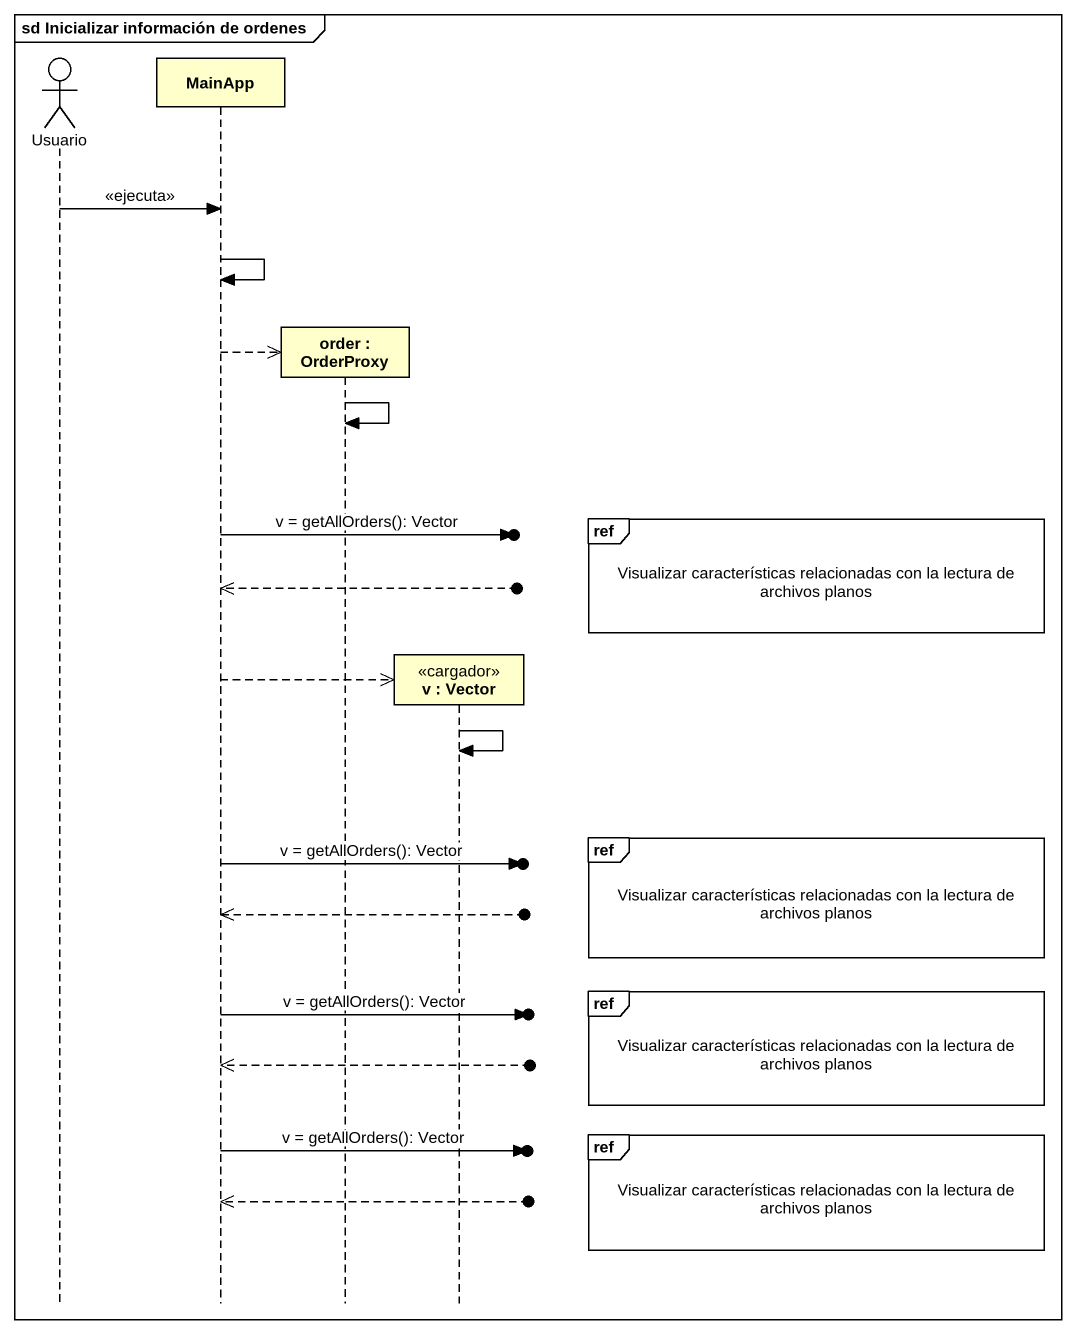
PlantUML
@startuml
mainframe sd Inicializar información de ordenes
hide footbox
actor Usuario
participant MainApp
participant "order : OrderProxy" as order
participant "v : Vector" as v <<cargador>>

Usuario -> MainApp : <<ejecuta>>
MainApp -> MainApp
MainApp -->> order **
order -> order
ref over v : Visualizar características relacionadas con la lectura de archivos planos
MainApp ->o] : v = getAllOrders(): Vector
MainApp <<--o]
MainApp -->> v **
v -> v
ref over v : Visualizar características relacionadas con la lectura de archivos planos
MainApp ->o] : v = getAllOrders(): Vector
MainApp <<--o]
ref over v : Visualizar características relacionadas con la lectura de archivos planos
MainApp ->o] : v = getAllOrders(): Vector
MainApp <<--o]
ref over v : Visualizar características relacionadas con la lectura de archivos planos
MainApp ->o] : v = getAllOrders(): Vector
MainApp <<--o]
@enduml
